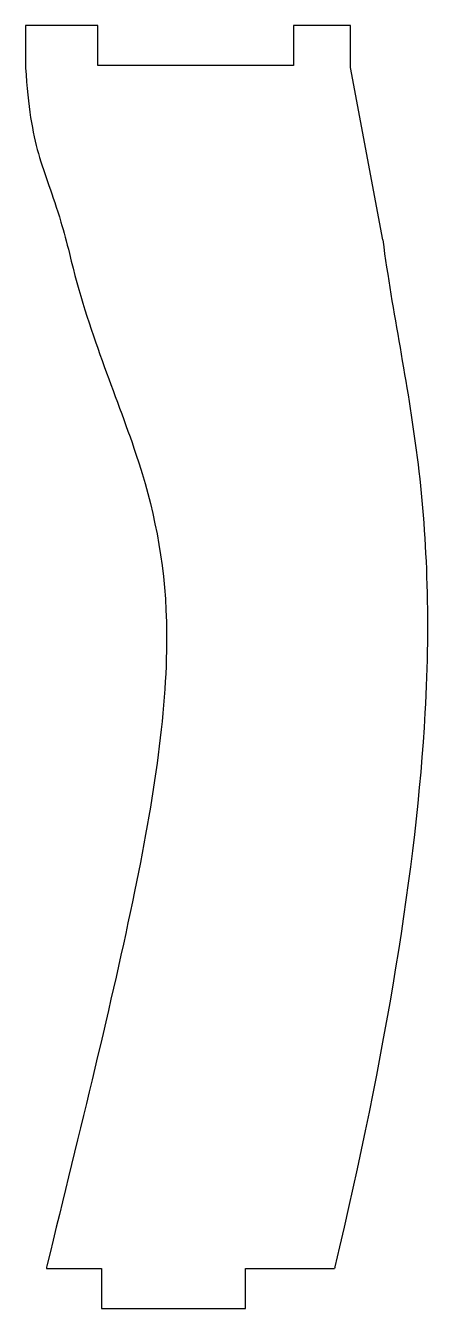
# Model space of a CAD drawing. Header units: millimetres. Extents: x -10.1 to 10.2, y -32.1 to 32.1.
import ezdxf

# ---------------------------------------------------------------- set-up
doc = ezdxf.new("R2010")
doc.units = ezdxf.units.MM
doc.layers.get('0').update_dxf_attribs({"linetype": 'CONTINUOUS'})

msp = doc.modelspace()

# ---------------------------------------------------------------- linework, layer by layer
for p, q in [((-6.452, 32.1), (-10.068, 32.1)), ((-10.068, 32.1), (-10.068, 29.997)), ((-6.452, 30.1), (-6.452, 32.1)), ((6.192, 32.1), (3.348, 32.1)), ((3.348, 32.1), (3.348, 30.1)), ((6.192, 30.009), (6.192, 32.1)), ((3.348, 30.1), (-6.452, 30.1)), ((7.813, 21.374), (6.192, 30.009)), ((-9.032, -30.1), (-6.263, -30.1)), ((-6.263, -30.1), (-6.263, -32.1)), ((0.937, -32.1), (0.937, -30.1)), ((0.937, -30.1), (5.399, -30.1)), ((-6.263, -32.1), (0.937, -32.1))]:
    msp.add_line(p, q)
for points, knots in [([(-10.068, 29.997), (-10.068, 29.996), (-10.068, 29.995), (-10.068, 29.994), (-9.957, 28.027), (-9.727, 26.748), (-9.428, 25.702), (-9.109, 24.585), (-8.723, 23.678), (-8.303, 22.268), (-8.164, 21.798), (-8.02, 21.275), (-7.871, 20.688)], [-0.000198, -0.000198, -0.000198, -0.000198, 0, 0, 0, 0.412485, 0.412485, 0.412485, 0.853135, 0.853135, 0.853135, 0.999936, 0.999936, 0.999936, 0.999936]), ([(7.813, 21.374), (7.813, 21.373), (7.813, 21.372), (7.813, 21.372), (8.299, 17.701), (9.054, 14.31), (9.535, 10.494), (10.009, 6.737), (10.196, 2.543), (9.926, -2.292), (9.493, -10.035), (7.943, -19.349), (5.417, -30.023), (5.411, -30.049), (5.405, -30.074), (5.399, -30.1)], [0.1689708, 0.1689708, 0.1689708, 0.1689708, 0.1690274, 0.1690274, 0.1690274, 0.4024128, 0.4024128, 0.4024128, 0.6321436, 0.6321436, 0.6321436, 1, 1, 1, 1.0008845, 1.0008845, 1.0008845, 1.0008845]), ([(-7.871, 20.688), (-6.938, 16.734), (-5.565, 13.715), (-4.547, 10.659), (-3.68, 8.056), (-3.101, 5.389), (-3.02, 2.267), (-2.921, -1.551), (-3.547, -6.037), (-4.614, -11.235), (-5.747, -16.757), (-7.319, -23.043), (-9.002, -29.976), (-9.012, -30.018), (-9.022, -30.059), (-9.032, -30.1)], [0.1427874, 0.1427874, 0.1427874, 0.1427874, 0.35708, 0.35708, 0.35708, 0.5396391, 0.5396391, 0.5396391, 0.7628584, 0.7628584, 0.7628584, 1, 1, 1, 1.001409, 1.001409, 1.001409, 1.001409])]:
    msp.add_open_spline(points, degree=3, knots=knots)

doc.saveas('drawing.dxf')
